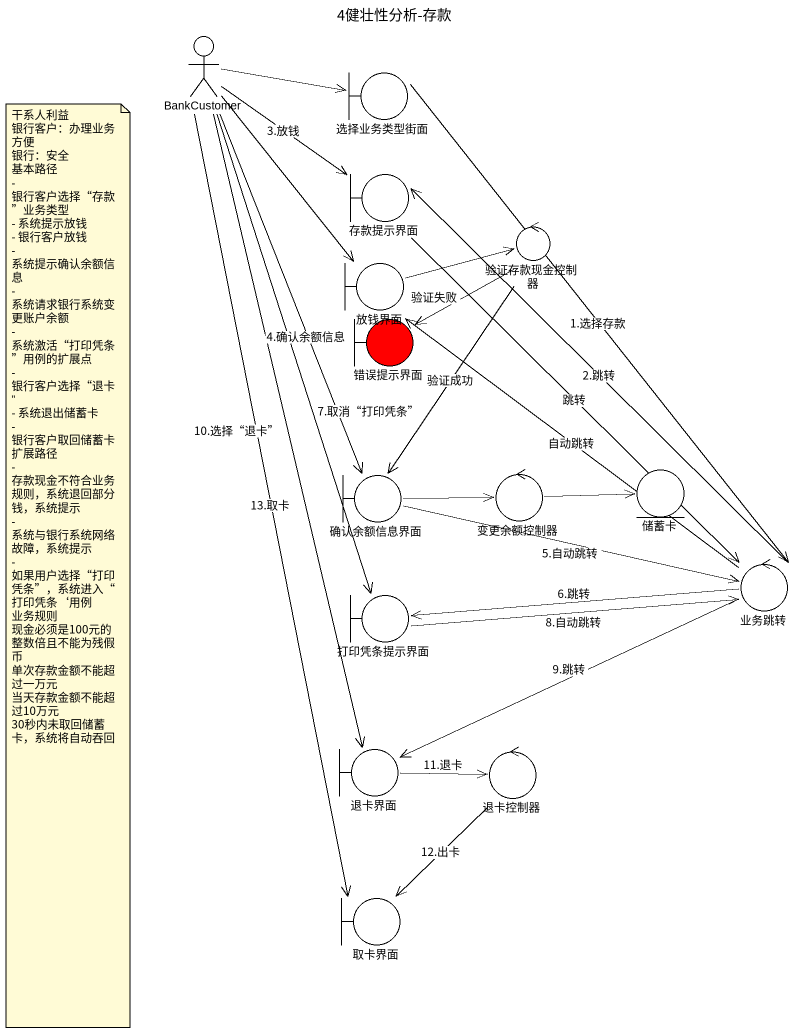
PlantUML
@startuml
title 4健壮性分析-存款
actor BankCustomer
boundary 选择业务类型街面
boundary 存款提示界面
control 验证存款现金控制器
boundary 放钱界面
boundary 错误提示界面 #FF0000
boundary 确认余额信息界面
control 变更余额控制器
entity 储蓄卡
control 业务跳转
boundary 打印凭条提示界面
boundary 退卡界面
control 退卡控制器
boundary 取卡界面
BankCustomer -right-> 选择业务类型街面
BankCustomer --> 存款提示界面 : 3.放钱
BankCustomer --> 放钱界面
BankCustomer --> 确认余额信息界面 : 4.确认余额信息
BankCustomer --> 打印凭条提示界面 : 7.取消“打印凭条”
BankCustomer --> 退卡界面 : 10.选择“退卡”
BankCustomer --> 取卡界面 : 13.取卡
选择业务类型街面 --> 业务跳转 : 1.选择存款
存款提示界面 --> 业务跳转 : 跳转
验证存款现金控制器 --> 错误提示界面 : 验证失败
验证存款现金控制器 --> 确认余额信息界面 : 验证成功
放钱界面 -right-> 验证存款现金控制器
确认余额信息界面 -right-> 变更余额控制器
确认余额信息界面 -right-> 业务跳转 : 5.自动跳转
变更余额控制器 -right-> 储蓄卡
业务跳转 -up-> 存款提示界面 : 2.跳转
业务跳转 -up-> 放钱界面 : 自动跳转
业务跳转 -left-> 打印凭条提示界面 : 6.跳转
业务跳转 -left-> 退卡界面 : 9.跳转
打印凭条提示界面 -right-> 业务跳转 : 8.自动跳转
退卡界面 -right-> 退卡控制器 : 11.退卡
退卡控制器 --> 取卡界面 : 12.出卡
note as N1
  干系人利益
  银行客户：办理业务方便
  银行：安全
  基本路径
  - 银行客户选择“存款”业务类型
  - 系统提示放钱
  - 银行客户放钱
  - 系统提示确认余额信息
  - 系统请求银行系统变更账户余额
  - 系统激活“打印凭条”用例的扩展点
  - 银行客户选择“退卡”
  - 系统退出储蓄卡
  - 银行客户取回储蓄卡
  扩展路径
  - 存款现金不符合业务规则，系统退回部分钱，系统提示
  - 系统与银行系统网络故障，系统提示
  - 如果用户选择“打印凭条”，系统进入“打印凭条‘用例
  业务规则
  现金必须是100元的整数倍且不能为残假币
  单次存款金额不能超过一万元
  当天存款金额不能超过10万元
  30秒内未取回储蓄卡，系统将自动吞回
end note
@enduml
